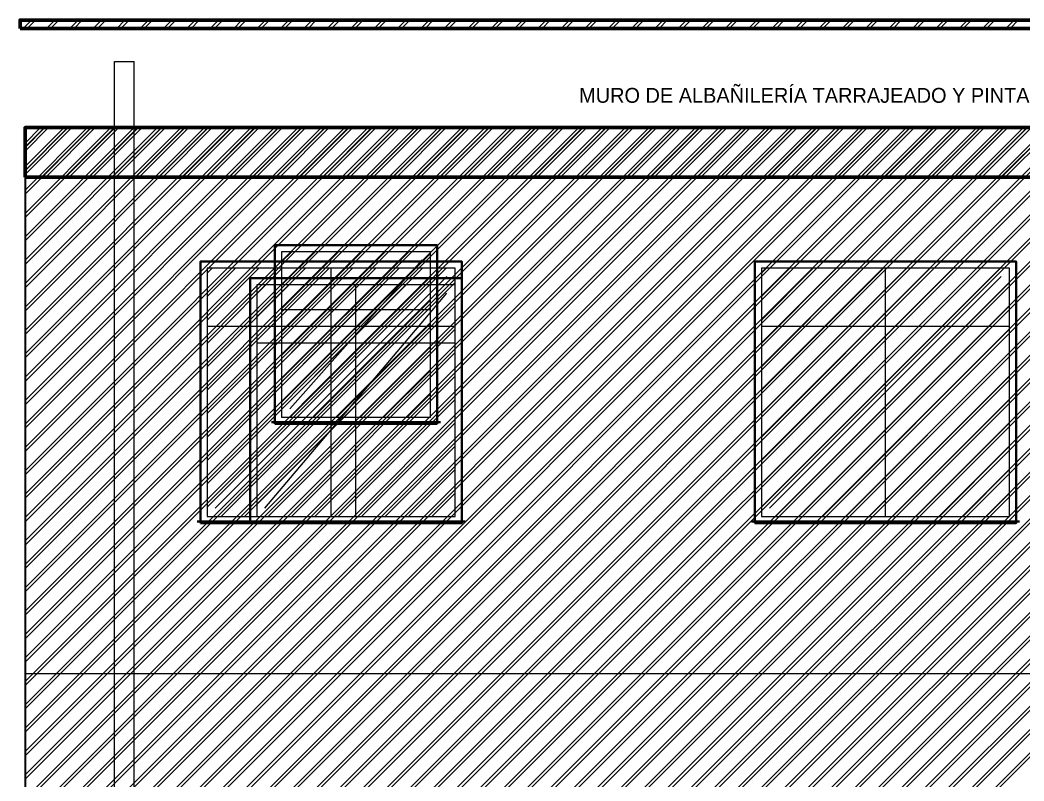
# Model space of a CAD drawing. Header units: metres. Extents: x -1.4 to 41.5, y -29.1 to 7.2.
# Drawn here: x -0.03 to 6.04, y 2.55 to 7.15 of the extents above; entities that cross this region are included whole.
import ezdxf
from ezdxf.enums import TextEntityAlignment as Align

# ---------------------------------------------------------------- set-up
doc = ezdxf.new("R2010")
doc.units = ezdxf.units.M
for name, color, linetype, lineweight in [('carpinteria', 7, 'CONTINUOUS', 25), ('fondo', 7, 'CONTINUOUS', 5), ('hatch', 7, 'CONTINUOUS', 9), ('hormigon', 7, 'CONTINUOUS', 30), ('marco-fino', 7, 'CONTINUOUS', 25), ('marco-medio', 7, 'CONTINUOUS', 40), ('muro-corte', 7, 'CONTINUOUS', 60), ('muro-visto', 7, 'CONTINUOUS', 35), ('sombra', 7, 'CONTINUOUS', 5), ('texto-suave', 7, 'CONTINUOUS', 5), ('vidrio', 7, 'CONTINUOUS', 18)]:
    doc.layers.add(name, color=color, linetype=linetype, lineweight=lineweight)

msp = doc.modelspace()

# ---------------------------------------------------------------- linework, layer by layer
at = {"layer": 'carpinteria'}
for p, q in [((0.54, -0.45), (0.54, 6.9)), ((0.54, 6.9), (0.66, 6.9)), ((0.54, -0.45), (0.54, 6.9)), ((0.54, 6.9), (0.66, 6.9)), ((0.54, -0.45), (0.54, 6.9)), ((0.54, 6.9), (0.66, 6.9)), ((0.54, -0.45), (0.54, 6.9)), ((0.54, 6.9), (0.66, 6.9)), ((0.66, -0.45), (0.66, 6.9)), ((0.66, -0.45), (0.66, 6.9)), ((0.66, -0.45), (0.66, 6.9)), ((0.66, -0.45), (0.66, 6.9)), ((1.85, 4.15), (1.85, 5.65)), ((1.85, 4.15), (1.85, 5.65)), ((5.2, 4.15), (5.2, 5.65)), ((5.2, 4.15), (5.2, 5.65)), ((2, 4.15), (2, 5.55)), ((1.55, 5.4), (2.45, 5.4)), ((1.1, 5.3), (2.6, 5.3)), ((1.1, 5.3), (2.6, 5.3)), ((4.45, 5.3), (5.95, 5.3)), ((4.45, 5.3), (5.95, 5.3)), ((1.4, 5.2), (2.6, 5.2))]:
    msp.add_line(p, q, dxfattribs=at)
for points in [[(1.55, 4.75), (2.45, 4.75), (2.45, 5.75), (1.55, 5.75)], [(1.1, 4.15), (2.6, 4.15), (2.6, 5.65), (1.1, 5.65)], [(1.1, 4.15), (2.6, 4.15), (2.6, 5.65), (1.1, 5.65)], [(4.45, 4.15), (5.95, 4.15), (5.95, 5.65), (4.45, 5.65)], [(4.45, 4.15), (5.95, 4.15), (5.95, 5.65), (4.45, 5.65)], [(1.4, 4.15), (2.6, 4.15), (2.6, 5.55), (1.4, 5.55)]]:
    msp.add_lwpolyline(points, close=True, dxfattribs=at)
at = {"layer": 'fondo'}
for points in [[(1.55, 4.75), (2.45, 4.75), (2.45, 5.75), (1.55, 5.75)], [(1.1, 4.15), (2.6, 4.15), (2.6, 5.65), (1.1, 5.65)], [(1.1, 4.15), (2.6, 4.15), (2.6, 5.65), (1.1, 5.65)], [(4.45, 4.15), (5.95, 4.15), (5.95, 5.65), (4.45, 5.65)], [(4.45, 4.15), (5.95, 4.15), (5.95, 5.65), (4.45, 5.65)], [(1.4, 4.15), (2.6, 4.15), (2.6, 5.55), (1.4, 5.55)]]:
    msp.add_lwpolyline(points, close=True, dxfattribs=at)
at = {"layer": 'hatch'}
for p, q in [((-0.0116, 7.1), (0.0384, 7.15)), ((-0.0116, 7.1), (0.0384, 7.15)), ((0.0133, 7.1), (0.0633, 7.15)), ((0.0133, 7.1), (0.0633, 7.15)), ((0.1298, 7.1), (0.1798, 7.15)), ((0.1298, 7.1), (0.1798, 7.15)), ((0.1548, 7.1), (0.2048, 7.15)), ((0.1548, 7.1), (0.2048, 7.15)), ((0.2712, 7.1), (0.3212, 7.15)), ((0.2712, 7.1), (0.3212, 7.15)), ((0.2962, 7.1), (0.3462, 7.15)), ((0.2962, 7.1), (0.3462, 7.15)), ((0.4126, 7.1), (0.4626, 7.15)), ((0.4126, 7.1), (0.4626, 7.15)), ((0.4376, 7.1), (0.4876, 7.15)), ((0.4376, 7.1), (0.4876, 7.15)), ((0.5541, 7.1), (0.6041, 7.15)), ((0.5541, 7.1), (0.6041, 7.15)), ((0.579, 7.1), (0.629, 7.15)), ((0.579, 7.1), (0.629, 7.15)), ((0.6955, 7.1), (0.7455, 7.15)), ((0.6955, 7.1), (0.7455, 7.15)), ((0.7205, 7.1), (0.7705, 7.15)), ((0.7205, 7.1), (0.7705, 7.15)), ((0.8369, 7.1), (0.8869, 7.15)), ((0.8369, 7.1), (0.8869, 7.15)), ((0.8619, 7.1), (0.9119, 7.15)), ((0.8619, 7.1), (0.9119, 7.15)), ((0.9783, 7.1), (1.0283, 7.15)), ((0.9783, 7.1), (1.0283, 7.15)), ((1.0033, 7.1), (1.0533, 7.15)), ((1.0033, 7.1), (1.0533, 7.15)), ((1.1197, 7.1), (1.1697, 7.15)), ((1.1197, 7.1), (1.1697, 7.15)), ((1.1447, 7.1), (1.1947, 7.15)), ((1.1447, 7.1), (1.1947, 7.15)), ((1.2612, 7.1), (1.3112, 7.15)), ((1.2612, 7.1), (1.3112, 7.15)), ((1.2861, 7.1), (1.3361, 7.15)), ((1.2861, 7.1), (1.3361, 7.15)), ((1.4026, 7.1), (1.4526, 7.15)), ((1.4026, 7.1), (1.4526, 7.15)), ((1.4276, 7.1), (1.4776, 7.15)), ((1.4276, 7.1), (1.4776, 7.15)), ((1.544, 7.1), (1.594, 7.15)), ((1.544, 7.1), (1.594, 7.15)), ((1.569, 7.1), (1.619, 7.15)), ((1.569, 7.1), (1.619, 7.15)), ((1.6854, 7.1), (1.7354, 7.15)), ((1.6854, 7.1), (1.7354, 7.15)), ((1.7104, 7.1), (1.7604, 7.15)), ((1.7104, 7.1), (1.7604, 7.15)), ((1.8268, 7.1), (1.8768, 7.15)), ((1.8268, 7.1), (1.8768, 7.15)), ((1.8518, 7.1), (1.9018, 7.15)), ((1.8518, 7.1), (1.9018, 7.15)), ((1.9683, 7.1), (2.0183, 7.15)), ((1.9683, 7.1), (2.0183, 7.15)), ((1.9932, 7.1), (2.0432, 7.15)), ((1.9932, 7.1), (2.0432, 7.15)), ((2.1097, 7.1), (2.1597, 7.15)), ((2.1097, 7.1), (2.1597, 7.15)), ((2.1347, 7.1), (2.1847, 7.15)), ((2.1347, 7.1), (2.1847, 7.15)), ((2.2511, 7.1), (2.3011, 7.15)), ((2.2511, 7.1), (2.3011, 7.15)), ((2.2761, 7.1), (2.3261, 7.15)), ((2.2761, 7.1), (2.3261, 7.15)), ((2.3925, 7.1), (2.4425, 7.15)), ((2.3925, 7.1), (2.4425, 7.15)), ((2.4175, 7.1), (2.4675, 7.15)), ((2.4175, 7.1), (2.4675, 7.15)), ((2.534, 7.1), (2.584, 7.15)), ((2.534, 7.1), (2.584, 7.15)), ((2.5589, 7.1), (2.6089, 7.15)), ((2.5589, 7.1), (2.6089, 7.15)), ((2.6754, 7.1), (2.7254, 7.15)), ((2.6754, 7.1), (2.7254, 7.15)), ((2.7004, 7.1), (2.7504, 7.15)), ((2.7004, 7.1), (2.7504, 7.15)), ((2.8168, 7.1), (2.8668, 7.15)), ((2.8168, 7.1), (2.8668, 7.15)), ((2.8418, 7.1), (2.8918, 7.15)), ((2.8418, 7.1), (2.8918, 7.15)), ((2.9582, 7.1), (3.0082, 7.15)), ((2.9582, 7.1), (3.0082, 7.15)), ((2.9832, 7.1), (3.0332, 7.15)), ((2.9832, 7.1), (3.0332, 7.15)), ((3.0996, 7.1), (3.1496, 7.15)), ((3.0996, 7.1), (3.1496, 7.15)), ((3.1246, 7.1), (3.1746, 7.15)), ((3.1246, 7.1), (3.1746, 7.15)), ((3.2411, 7.1), (3.2911, 7.15)), ((3.2411, 7.1), (3.2911, 7.15)), ((3.266, 7.1), (3.316, 7.15)), ((3.266, 7.1), (3.316, 7.15)), ((3.3825, 7.1), (3.4325, 7.15)), ((3.3825, 7.1), (3.4325, 7.15)), ((3.4075, 7.1), (3.4575, 7.15)), ((3.4075, 7.1), (3.4575, 7.15)), ((3.5239, 7.1), (3.5739, 7.15)), ((3.5239, 7.1), (3.5739, 7.15)), ((3.5489, 7.1), (3.5989, 7.15)), ((3.5489, 7.1), (3.5989, 7.15)), ((3.6653, 7.1), (3.7153, 7.15)), ((3.6653, 7.1), (3.7153, 7.15)), ((3.6903, 7.1), (3.7403, 7.15)), ((3.6903, 7.1), (3.7403, 7.15)), ((3.8067, 7.1), (3.8567, 7.15)), ((3.8067, 7.1), (3.8567, 7.15)), ((3.8317, 7.1), (3.8817, 7.15)), ((3.8317, 7.1), (3.8817, 7.15)), ((3.9482, 7.1), (3.9982, 7.15)), ((3.9482, 7.1), (3.9982, 7.15)), ((3.9731, 7.1), (4.0231, 7.15)), ((3.9731, 7.1), (4.0231, 7.15)), ((4.0896, 7.1), (4.1396, 7.15)), ((4.0896, 7.1), (4.1396, 7.15)), ((4.1146, 7.1), (4.1646, 7.15)), ((4.1146, 7.1), (4.1646, 7.15)), ((4.231, 7.1), (4.281, 7.15)), ((4.231, 7.1), (4.281, 7.15)), ((4.256, 7.1), (4.306, 7.15)), ((4.256, 7.1), (4.306, 7.15)), ((4.3724, 7.1), (4.4224, 7.15)), ((4.3724, 7.1), (4.4224, 7.15)), ((4.3974, 7.1), (4.4474, 7.15)), ((4.3974, 7.1), (4.4474, 7.15)), ((4.5139, 7.1), (4.5639, 7.15)), ((4.5139, 7.1), (4.5639, 7.15)), ((4.5388, 7.1), (4.5888, 7.15)), ((4.5388, 7.1), (4.5888, 7.15)), ((4.6553, 7.1), (4.7053, 7.15)), ((4.6553, 7.1), (4.7053, 7.15)), ((4.6803, 7.1), (4.7303, 7.15)), ((4.6803, 7.1), (4.7303, 7.15)), ((4.7967, 7.1), (4.8467, 7.15)), ((4.7967, 7.1), (4.8467, 7.15)), ((4.8217, 7.1), (4.8717, 7.15)), ((4.8217, 7.1), (4.8717, 7.15)), ((4.9381, 7.1), (4.9881, 7.15)), ((4.9381, 7.1), (4.9881, 7.15)), ((4.9631, 7.1), (5.0131, 7.15)), ((4.9631, 7.1), (5.0131, 7.15)), ((5.0795, 7.1), (5.1295, 7.15)), ((5.0795, 7.1), (5.1295, 7.15)), ((5.1045, 7.1), (5.1545, 7.15)), ((5.1045, 7.1), (5.1545, 7.15)), ((5.221, 7.1), (5.271, 7.15)), ((5.221, 7.1), (5.271, 7.15)), ((5.2459, 7.1), (5.2959, 7.15)), ((5.2459, 7.1), (5.2959, 7.15)), ((5.3624, 7.1), (5.4124, 7.15)), ((5.3624, 7.1), (5.4124, 7.15)), ((5.3874, 7.1), (5.4374, 7.15)), ((5.3874, 7.1), (5.4374, 7.15)), ((5.5038, 7.1), (5.5538, 7.15)), ((5.5038, 7.1), (5.5538, 7.15)), ((5.5288, 7.1), (5.5788, 7.15)), ((5.5288, 7.1), (5.5788, 7.15)), ((5.6452, 7.1), (5.6952, 7.15)), ((5.6452, 7.1), (5.6952, 7.15)), ((5.6702, 7.1), (5.7202, 7.15)), ((5.6702, 7.1), (5.7202, 7.15)), ((5.7866, 7.1), (5.8366, 7.15)), ((5.7866, 7.1), (5.8366, 7.15)), ((5.8116, 7.1), (5.8616, 7.15)), ((5.8116, 7.1), (5.8616, 7.15)), ((5.9281, 7.1), (5.9781, 7.15)), ((5.9281, 7.1), (5.9781, 7.15)), ((5.953, 7.1), (6.003, 7.15)), ((5.953, 7.1), (6.003, 7.15)), ((0, 0.0416), (6.4584, 6.5)), ((0, 0.1831), (6.3169, 6.5)), ((0, 0.3245), (6.1755, 6.5)), ((0, 0.4659), (6.0341, 6.5)), ((0, 0.6073), (5.8927, 6.5)), ((0, 0.7487), (5.7513, 6.5)), ((0, 0.8902), (5.6098, 6.5)), ((0, 1.0316), (5.4684, 6.5)), ((0, 1.173), (5.327, 6.5)), ((0, 1.3144), (5.1856, 6.5)), ((0, 1.4558), (5.0442, 6.5)), ((0, 1.5973), (4.9027, 6.5)), ((0, 1.7387), (4.7613, 6.5)), ((0, 1.8801), (4.6199, 6.5)), ((0, 2.0215), (4.4785, 6.5)), ((0, 2.163), (4.337, 6.5)), ((0, 2.3044), (4.1956, 6.5)), ((0, 2.4458), (4.0542, 6.5)), ((0, 2.5872), (3.9128, 6.5)), ((0, 2.7286), (3.7714, 6.5)), ((0, 2.8701), (3.6299, 6.5)), ((0, 3.0115), (3.4885, 6.5)), ((0, 3.1529), (3.3471, 6.5)), ((0, 3.2943), (3.2057, 6.5)), ((0, 3.4357), (3.0643, 6.5)), ((0, 3.5772), (2.9228, 6.5)), ((0, 3.7186), (2.7814, 6.5)), ((0, 3.86), (2.64, 6.5)), ((0, 4.0014), (2.4986, 6.5)), ((0, 4.1428), (2.3572, 6.5)), ((0, 4.2843), (2.2157, 6.5)), ((0, 4.4257), (2.0743, 6.5)), ((0, 4.5671), (1.9329, 6.5)), ((0, 4.7085), (1.7915, 6.5)), ((0, 4.85), (1.65, 6.5)), ((0, 4.9914), (1.5086, 6.5)), ((0, 5.1328), (1.3672, 6.5)), ((0, 5.2742), (1.2258, 6.5)), ((0, 5.4156), (1.0844, 6.5)), ((0, 5.5571), (0.9429, 6.5)), ((0, 5.6985), (0.8015, 6.5)), ((0, 5.8399), (0.6601, 6.5)), ((0, 5.9813), (0.5187, 6.5)), ((0, 6.1227), (0.3773, 6.5)), ((0, 6.2642), (0.2358, 6.5)), ((0, 6.4056), (0.0944, 6.5)), ((0, 6.2416), (0.2584, 6.5)), ((0, 6.3831), (0.1169, 6.5)), ((0, 0.0416), (6.4584, 6.5)), ((0, 0.1831), (6.3169, 6.5)), ((0, 0.3245), (6.1755, 6.5)), ((0, 0.4659), (6.0341, 6.5)), ((0, 0.6073), (5.8927, 6.5)), ((0, 0.7487), (5.7513, 6.5)), ((0, 0.8902), (5.6098, 6.5)), ((0, 1.0316), (5.4684, 6.5)), ((0, 1.173), (5.327, 6.5)), ((0, 1.3144), (5.1856, 6.5)), ((0, 1.4558), (5.0442, 6.5)), ((0, 1.5973), (4.9027, 6.5)), ((0, 1.7387), (4.7613, 6.5)), ((0, 1.8801), (4.6199, 6.5)), ((0, 2.0215), (4.4785, 6.5)), ((0, 2.163), (4.337, 6.5)), ((0, 2.3044), (4.1956, 6.5)), ((0, 2.4458), (4.0542, 6.5)), ((0, 2.5872), (3.9128, 6.5)), ((0, 2.7286), (3.7714, 6.5)), ((0, 2.8701), (3.6299, 6.5)), ((0, 3.0115), (3.4885, 6.5)), ((0, 3.1529), (3.3471, 6.5)), ((0, 3.2943), (3.2057, 6.5)), ((0, 3.4357), (3.0643, 6.5)), ((0, 3.5772), (2.9228, 6.5)), ((0, 3.7186), (2.7814, 6.5)), ((0, 3.86), (2.64, 6.5)), ((0, 4.0014), (2.4986, 6.5)), ((0, 4.1428), (2.3572, 6.5)), ((0, 4.2843), (2.2157, 6.5)), ((0, 4.4257), (2.0743, 6.5)), ((0, 4.5671), (1.9329, 6.5)), ((0, 4.7085), (1.7915, 6.5)), ((0, 4.85), (1.65, 6.5)), ((0, 4.9914), (1.5086, 6.5)), ((0, 5.1328), (1.3672, 6.5)), ((0, 5.2742), (1.2258, 6.5)), ((0, 5.4156), (1.0844, 6.5)), ((0, 5.5571), (0.9429, 6.5)), ((0, 5.6985), (0.8015, 6.5)), ((0, 5.8399), (0.6601, 6.5)), ((0, 5.9813), (0.5187, 6.5)), ((0, 6.1227), (0.3773, 6.5)), ((0, 6.2642), (0.2358, 6.5)), ((0, 6.4056), (0.0944, 6.5)), ((0, 6.2416), (0.2584, 6.5)), ((0, 6.3831), (0.1169, 6.5)), ((0, 0.0167), (6.4833, 6.5)), ((0, 0.1581), (6.3419, 6.5)), ((0, 0.2995), (6.2005, 6.5)), ((0, 0.4409), (6.0591, 6.5)), ((0, 0.5823), (5.9177, 6.5)), ((0, 0.7238), (5.7762, 6.5)), ((0, 0.8652), (5.6348, 6.5)), ((0, 1.0066), (5.4934, 6.5)), ((0, 1.148), (5.352, 6.5)), ((0, 1.2894), (5.2106, 6.5)), ((0, 1.4309), (5.0691, 6.5)), ((0, 1.5723), (4.9277, 6.5)), ((0, 1.7137), (4.7863, 6.5)), ((0, 1.8551), (4.6449, 6.5)), ((0, 1.9966), (4.5034, 6.5)), ((0, 2.138), (4.362, 6.5)), ((0, 2.2794), (4.2206, 6.5)), ((0, 2.4208), (4.0792, 6.5)), ((0, 2.5622), (3.9378, 6.5)), ((0, 2.7037), (3.7963, 6.5)), ((0, 2.8451), (3.6549, 6.5)), ((0, 2.9865), (3.5135, 6.5)), ((0, 3.1279), (3.3721, 6.5)), ((0, 3.2693), (3.2307, 6.5)), ((0, 3.4108), (3.0892, 6.5)), ((0, 3.5522), (2.9478, 6.5)), ((0, 3.6936), (2.8064, 6.5)), ((0, 3.835), (2.665, 6.5)), ((0, 3.9765), (2.5235, 6.5)), ((0, 4.1179), (2.3821, 6.5)), ((0, 4.2593), (2.2407, 6.5)), ((0, 4.4007), (2.0993, 6.5)), ((0, 4.5421), (1.9579, 6.5)), ((0, 4.6836), (1.8164, 6.5)), ((0, 4.825), (1.675, 6.5)), ((0, 4.9664), (1.5336, 6.5)), ((0, 5.1078), (1.3922, 6.5)), ((0, 5.2492), (1.2508, 6.5)), ((0, 5.3907), (1.1093, 6.5)), ((0, 5.5321), (0.9679, 6.5)), ((0, 5.6735), (0.8265, 6.5)), ((0, 5.8149), (0.6851, 6.5)), ((0, 5.9563), (0.5437, 6.5)), ((0, 6.0978), (0.4022, 6.5)), ((0, 6.2392), (0.2608, 6.5)), ((0, 6.3806), (0.1194, 6.5)), ((0, 6.2167), (0.2833, 6.5)), ((0, 6.3581), (0.1419, 6.5)), ((0, 6.4995), (0.0005, 6.5)), ((0, 0.0167), (6.4833, 6.5)), ((0, 0.1581), (6.3419, 6.5)), ((0, 0.2995), (6.2005, 6.5)), ((0, 0.4409), (6.0591, 6.5)), ((0, 0.5823), (5.9177, 6.5)), ((0, 0.7238), (5.7762, 6.5)), ((0, 0.8652), (5.6348, 6.5)), ((0, 1.0066), (5.4934, 6.5)), ((0, 1.148), (5.352, 6.5)), ((0, 1.2894), (5.2106, 6.5)), ((0, 1.4309), (5.0691, 6.5)), ((0, 1.5723), (4.9277, 6.5)), ((0, 1.7137), (4.7863, 6.5)), ((0, 1.8551), (4.6449, 6.5)), ((0, 1.9966), (4.5034, 6.5)), ((0, 2.138), (4.362, 6.5)), ((0, 2.2794), (4.2206, 6.5)), ((0, 2.4208), (4.0792, 6.5)), ((0, 2.5622), (3.9378, 6.5)), ((0, 2.7037), (3.7963, 6.5)), ((0, 2.8451), (3.6549, 6.5)), ((0, 2.9865), (3.5135, 6.5)), ((0, 3.1279), (3.3721, 6.5)), ((0, 3.2693), (3.2307, 6.5)), ((0, 3.4108), (3.0892, 6.5)), ((0, 3.5522), (2.9478, 6.5)), ((0, 3.6936), (2.8064, 6.5)), ((0, 3.835), (2.665, 6.5)), ((0, 3.9765), (2.5235, 6.5)), ((0, 4.1179), (2.3821, 6.5)), ((0, 4.2593), (2.2407, 6.5)), ((0, 4.4007), (2.0993, 6.5)), ((0, 4.5421), (1.9579, 6.5)), ((0, 4.6836), (1.8164, 6.5)), ((0, 4.825), (1.675, 6.5)), ((0, 4.9664), (1.5336, 6.5)), ((0, 5.1078), (1.3922, 6.5)), ((0, 5.2492), (1.2508, 6.5)), ((0, 5.3907), (1.1093, 6.5)), ((0, 5.5321), (0.9679, 6.5)), ((0, 5.6735), (0.8265, 6.5)), ((0, 5.8149), (0.6851, 6.5)), ((0, 5.9563), (0.5437, 6.5)), ((0, 6.0978), (0.4022, 6.5)), ((0, 6.2392), (0.2608, 6.5)), ((0, 6.3806), (0.1194, 6.5)), ((0, 6.2167), (0.2833, 6.5)), ((0, 6.3581), (0.1419, 6.5)), ((0, 6.4995), (0.0005, 6.5)), ((0.0998, 0), (6.5998, 6.5)), ((0.0998, 6.2), (0.3998, 6.5)), ((0.0998, 0), (6.5998, 6.5)), ((0.0998, 6.2), (0.3998, 6.5)), ((0.1248, 0), (6.6248, 6.5)), ((0.1248, 6.2), (0.4248, 6.5)), ((0.1248, 0), (6.6248, 6.5)), ((0.1248, 6.2), (0.4248, 6.5)), ((0.2412, 0), (6.7412, 6.5)), ((0.2412, 6.2), (0.5412, 6.5)), ((0.2412, 0), (6.7412, 6.5)), ((0.2412, 6.2), (0.5412, 6.5)), ((0.2662, 0), (6.7662, 6.5)), ((0.2662, 6.2), (0.5662, 6.5)), ((0.2662, 0), (6.7662, 6.5)), ((0.2662, 6.2), (0.5662, 6.5)), ((0.3826, 0), (6.8826, 6.5)), ((0.3826, 6.2), (0.6826, 6.5)), ((0.3826, 0), (6.8826, 6.5)), ((0.3826, 6.2), (0.6826, 6.5)), ((0.4076, 0), (6.9076, 6.5)), ((0.4076, 6.2), (0.7076, 6.5)), ((0.4076, 0), (6.9076, 6.5)), ((0.4076, 6.2), (0.7076, 6.5)), ((0.5241, 0), (7.0241, 6.5)), ((0.5241, 6.2), (0.8241, 6.5)), ((0.5241, 0), (7.0241, 6.5)), ((0.5241, 6.2), (0.8241, 6.5)), ((0.549, 0), (7.049, 6.5)), ((0.549, 6.2), (0.849, 6.5)), ((0.549, 0), (7.049, 6.5)), ((0.549, 6.2), (0.849, 6.5)), ((0.6655, 0), (7.1655, 6.5)), ((0.6655, 6.2), (0.9655, 6.5)), ((0.6655, 0), (7.1655, 6.5)), ((0.6655, 6.2), (0.9655, 6.5)), ((0.6905, 0), (7.1905, 6.5)), ((0.6905, 6.2), (0.9905, 6.5)), ((0.6905, 0), (7.1905, 6.5)), ((0.6905, 6.2), (0.9905, 6.5)), ((0.8069, 0), (7.3069, 6.5)), ((0.8069, 6.2), (1.1069, 6.5)), ((0.8069, 0), (7.3069, 6.5)), ((0.8069, 6.2), (1.1069, 6.5)), ((0.8319, 0), (7.3319, 6.5)), ((0.8319, 6.2), (1.1319, 6.5)), ((0.8319, 0), (7.3319, 6.5)), ((0.8319, 6.2), (1.1319, 6.5)), ((0.9483, 0), (7.4483, 6.5)), ((0.9483, 6.2), (1.2483, 6.5)), ((0.9483, 0), (7.4483, 6.5)), ((0.9483, 6.2), (1.2483, 6.5)), ((0.9733, 0), (7.4733, 6.5)), ((0.9733, 6.2), (1.2733, 6.5)), ((0.9733, 0), (7.4733, 6.5)), ((0.9733, 6.2), (1.2733, 6.5)), ((1.0897, 0), (7.5897, 6.5)), ((1.0897, 6.2), (1.3897, 6.5)), ((1.0897, 0), (7.5897, 6.5)), ((1.0897, 6.2), (1.3897, 6.5)), ((1.1147, 0), (7.6147, 6.5)), ((1.1147, 6.2), (1.4147, 6.5)), ((1.1147, 0), (7.6147, 6.5)), ((1.1147, 6.2), (1.4147, 6.5)), ((1.2312, 0), (7.7312, 6.5)), ((1.2312, 6.2), (1.5312, 6.5)), ((1.2312, 0), (7.7312, 6.5)), ((1.2312, 6.2), (1.5312, 6.5)), ((1.2561, 0), (7.7561, 6.5)), ((1.2561, 6.2), (1.5561, 6.5)), ((1.2561, 0), (7.7561, 6.5)), ((1.2561, 6.2), (1.5561, 6.5)), ((1.3726, 0), (7.8726, 6.5)), ((1.3726, 6.2), (1.6726, 6.5)), ((1.3726, 0), (7.8726, 6.5)), ((1.3726, 6.2), (1.6726, 6.5)), ((1.3976, 0), (7.8976, 6.5)), ((1.3976, 6.2), (1.6976, 6.5)), ((1.3976, 0), (7.8976, 6.5)), ((1.3976, 6.2), (1.6976, 6.5)), ((1.514, 0), (8.014, 6.5)), ((1.514, 6.2), (1.814, 6.5)), ((1.514, 0), (8.014, 6.5)), ((1.514, 6.2), (1.814, 6.5)), ((1.539, 0), (8.039, 6.5)), ((1.539, 6.2), (1.839, 6.5)), ((1.539, 0), (8.039, 6.5)), ((1.539, 6.2), (1.839, 6.5)), ((1.6554, 0), (8.1554, 6.5)), ((1.6554, 6.2), (1.9554, 6.5)), ((1.6554, 0), (8.1554, 6.5)), ((1.6554, 6.2), (1.9554, 6.5)), ((1.6804, 0), (8.1804, 6.5)), ((1.6804, 6.2), (1.9804, 6.5)), ((1.6804, 0), (8.1804, 6.5)), ((1.6804, 6.2), (1.9804, 6.5)), ((1.7968, 0), (8.2968, 6.5)), ((1.7968, 6.2), (2.0968, 6.5)), ((1.7968, 0), (8.2968, 6.5)), ((1.7968, 6.2), (2.0968, 6.5)), ((1.8218, 0), (8.3218, 6.5)), ((1.8218, 6.2), (2.1218, 6.5)), ((1.8218, 0), (8.3218, 6.5)), ((1.8218, 6.2), (2.1218, 6.5)), ((1.9383, 0), (8.4383, 6.5)), ((1.9383, 6.2), (2.2383, 6.5)), ((1.9383, 0), (8.4383, 6.5)), ((1.9383, 6.2), (2.2383, 6.5)), ((1.9632, 0), (8.4632, 6.5)), ((1.9632, 6.2), (2.2632, 6.5)), ((1.9632, 0), (8.4632, 6.5)), ((1.9632, 6.2), (2.2632, 6.5)), ((2.0797, 0), (8.5797, 6.5)), ((2.0797, 6.2), (2.3797, 6.5)), ((2.0797, 0), (8.5797, 6.5)), ((2.0797, 6.2), (2.3797, 6.5)), ((2.1047, 0), (8.6047, 6.5)), ((2.1047, 6.2), (2.4047, 6.5)), ((2.1047, 0), (8.6047, 6.5)), ((2.1047, 6.2), (2.4047, 6.5)), ((2.2211, 0), (8.7211, 6.5)), ((2.2211, 6.2), (2.5211, 6.5)), ((2.2211, 0), (8.7211, 6.5)), ((2.2211, 6.2), (2.5211, 6.5)), ((2.2461, 0), (8.7461, 6.5)), ((2.2461, 6.2), (2.5461, 6.5)), ((2.2461, 0), (8.7461, 6.5)), ((2.2461, 6.2), (2.5461, 6.5)), ((2.3625, 0), (8.8625, 6.5)), ((2.3625, 6.2), (2.6625, 6.5)), ((2.3625, 0), (8.8625, 6.5)), ((2.3625, 6.2), (2.6625, 6.5)), ((2.3875, 0), (8.8875, 6.5)), ((2.3875, 6.2), (2.6875, 6.5)), ((2.3875, 0), (8.8875, 6.5)), ((2.3875, 6.2), (2.6875, 6.5)), ((2.504, 0), (9.004, 6.5)), ((2.504, 6.2), (2.804, 6.5)), ((2.504, 0), (9.004, 6.5)), ((2.504, 6.2), (2.804, 6.5)), ((2.5289, 0), (9.0289, 6.5)), ((2.5289, 6.2), (2.8289, 6.5)), ((2.5289, 0), (9.0289, 6.5)), ((2.5289, 6.2), (2.8289, 6.5)), ((2.6454, 0), (9.1454, 6.5)), ((2.6454, 6.2), (2.9454, 6.5)), ((2.6454, 0), (9.1454, 6.5)), ((2.6454, 6.2), (2.9454, 6.5)), ((2.6704, 0), (9.1704, 6.5)), ((2.6704, 6.2), (2.9704, 6.5)), ((2.6704, 0), (9.1704, 6.5)), ((2.6704, 6.2), (2.9704, 6.5)), ((2.7868, 0), (9.2868, 6.5)), ((2.7868, 6.2), (3.0868, 6.5)), ((2.7868, 0), (9.2868, 6.5)), ((2.7868, 6.2), (3.0868, 6.5)), ((2.8118, 0), (9.3118, 6.5)), ((2.8118, 6.2), (3.1118, 6.5)), ((2.8118, 0), (9.3118, 6.5)), ((2.8118, 6.2), (3.1118, 6.5)), ((2.9282, 0), (9.4282, 6.5)), ((2.9282, 6.2), (3.2282, 6.5)), ((2.9282, 0), (9.4282, 6.5)), ((2.9282, 6.2), (3.2282, 6.5)), ((2.9532, 0), (9.4532, 6.5)), ((2.9532, 6.2), (3.2532, 6.5)), ((2.9532, 0), (9.4532, 6.5)), ((2.9532, 6.2), (3.2532, 6.5)), ((3.0696, 0), (9.5696, 6.5)), ((3.0696, 6.2), (3.3696, 6.5)), ((3.0696, 0), (9.5696, 6.5)), ((3.0696, 6.2), (3.3696, 6.5)), ((3.0946, 0), (9.5946, 6.5)), ((3.0946, 6.2), (3.3946, 6.5)), ((3.0946, 0), (9.5946, 6.5)), ((3.0946, 6.2), (3.3946, 6.5)), ((3.2111, 0), (9.7111, 6.5)), ((3.2111, 6.2), (3.5111, 6.5)), ((3.2111, 0), (9.7111, 6.5)), ((3.2111, 6.2), (3.5111, 6.5)), ((3.236, 6.2), (3.536, 6.5)), ((3.236, 6.2), (3.536, 6.5)), ((3.3525, 0), (9.8525, 6.5)), ((3.3525, 6.2), (3.6525, 6.5)), ((3.3525, 0), (9.8525, 6.5)), ((3.3525, 6.2), (3.6525, 6.5)), ((3.3775, 6.2), (3.6775, 6.5)), ((3.3775, 6.2), (3.6775, 6.5)), ((3.4939, 6.2), (3.7939, 6.5)), ((3.4939, 6.2), (3.7939, 6.5)), ((3.5189, 6.2), (3.8189, 6.5)), ((3.5189, 6.2), (3.8189, 6.5)), ((3.6353, 6.2), (3.9353, 6.5)), ((3.6353, 6.2), (3.9353, 6.5)), ((3.6603, 6.2), (3.9603, 6.5)), ((3.6603, 6.2), (3.9603, 6.5)), ((3.7767, 6.2), (4.0767, 6.5)), ((3.7767, 6.2), (4.0767, 6.5)), ((3.8017, 6.2), (4.1017, 6.5)), ((3.8017, 6.2), (4.1017, 6.5)), ((3.9182, 6.2), (4.2182, 6.5)), ((3.9182, 6.2), (4.2182, 6.5)), ((3.9431, 6.2), (4.2431, 6.5)), ((3.9431, 6.2), (4.2431, 6.5)), ((4.0596, 6.2), (4.3596, 6.5)), ((4.0596, 6.2), (4.3596, 6.5)), ((4.0846, 6.2), (4.3846, 6.5)), ((4.0846, 6.2), (4.3846, 6.5)), ((4.201, 6.2), (4.501, 6.5)), ((4.201, 6.2), (4.501, 6.5)), ((4.226, 6.2), (4.526, 6.5)), ((4.226, 6.2), (4.526, 6.5)), ((4.3424, 6.2), (4.6424, 6.5)), ((4.3424, 6.2), (4.6424, 6.5)), ((4.3674, 6.2), (4.6674, 6.5)), ((4.3674, 6.2), (4.6674, 6.5)), ((4.4839, 6.2), (4.7839, 6.5)), ((4.4839, 6.2), (4.7839, 6.5)), ((4.5088, 6.2), (4.8088, 6.5)), ((4.5088, 6.2), (4.8088, 6.5)), ((4.6253, 6.2), (4.9253, 6.5)), ((4.6253, 6.2), (4.9253, 6.5)), ((4.6503, 6.2), (4.9503, 6.5)), ((4.6503, 6.2), (4.9503, 6.5)), ((4.7667, 6.2), (5.0667, 6.5)), ((4.7667, 6.2), (5.0667, 6.5)), ((4.7917, 6.2), (5.0917, 6.5)), ((4.7917, 6.2), (5.0917, 6.5)), ((4.9081, 6.2), (5.2081, 6.5)), ((4.9081, 6.2), (5.2081, 6.5)), ((4.9331, 6.2), (5.2331, 6.5)), ((4.9331, 6.2), (5.2331, 6.5)), ((5.0495, 6.2), (5.3495, 6.5)), ((5.0495, 6.2), (5.3495, 6.5)), ((5.0745, 6.2), (5.3745, 6.5)), ((5.0745, 6.2), (5.3745, 6.5)), ((5.191, 6.2), (5.491, 6.5)), ((5.191, 6.2), (5.491, 6.5)), ((5.2159, 6.2), (5.5159, 6.5)), ((5.2159, 6.2), (5.5159, 6.5)), ((5.3324, 6.2), (5.6324, 6.5)), ((5.3324, 6.2), (5.6324, 6.5)), ((5.3574, 6.2), (5.6574, 6.5)), ((5.3574, 6.2), (5.6574, 6.5)), ((5.4738, 6.2), (5.7738, 6.5)), ((5.4738, 6.2), (5.7738, 6.5)), ((5.4988, 6.2), (5.7988, 6.5)), ((5.4988, 6.2), (5.7988, 6.5)), ((5.6152, 6.2), (5.9152, 6.5)), ((5.6152, 6.2), (5.9152, 6.5)), ((5.6402, 6.2), (5.9402, 6.5)), ((5.6402, 6.2), (5.9402, 6.5)), ((5.7566, 6.2), (6.0566, 6.5)), ((5.7566, 6.2), (6.0566, 6.5)), ((5.7816, 6.2), (6.0816, 6.5)), ((5.7816, 6.2), (6.0816, 6.5)), ((5.8981, 6.2), (6.1981, 6.5)), ((5.8981, 6.2), (6.1981, 6.5)), ((5.923, 6.2), (6.223, 6.5)), ((5.923, 6.2), (6.223, 6.5)), ((3.236, 0), (9.6, 6.364)), ((3.236, 0), (9.6, 6.364)), ((3.3775, 0), (9.6, 6.2225)), ((3.3775, 0), (9.6, 6.2225)), ((1.55, 4.9814), (2.3186, 5.75)), ((1.55, 5.1228), (2.1772, 5.75)), ((1.55, 5.2642), (2.0358, 5.75)), ((1.55, 5.4056), (1.8944, 5.75)), ((1.55, 5.5471), (1.7529, 5.75)), ((1.55, 5.6885), (1.6115, 5.75)), ((1.55, 4.8399), (2.45, 5.7399)), ((1.1, 4.2056), (2.5444, 5.65)), ((1.1, 4.3471), (2.4029, 5.65)), ((1.1, 4.4885), (2.2615, 5.65)), ((1.1, 4.6299), (2.1201, 5.65)), ((1.1, 4.7713), (1.9787, 5.65)), ((1.1, 4.9127), (1.8373, 5.65)), ((1.1, 5.0542), (1.6958, 5.65)), ((1.1, 5.1956), (1.5544, 5.65)), ((1.1, 5.337), (1.413, 5.65)), ((1.1, 5.4784), (1.2716, 5.65)), ((1.1, 5.6198), (1.1302, 5.65)), ((1.1, 4.2056), (2.5444, 5.65)), ((1.1, 4.3471), (2.4029, 5.65)), ((1.1, 4.4885), (2.2615, 5.65)), ((1.1, 4.6299), (2.1201, 5.65)), ((1.1, 4.7713), (1.9787, 5.65)), ((1.1, 4.9127), (1.8373, 5.65)), ((1.1, 5.0542), (1.6958, 5.65)), ((1.1, 5.1956), (1.5544, 5.65)), ((1.1, 5.337), (1.413, 5.65)), ((1.1, 5.4784), (1.2716, 5.65)), ((1.1, 5.6198), (1.1302, 5.65)), ((4.45, 4.2056), (5.8944, 5.65)), ((4.45, 4.3471), (5.7529, 5.65)), ((4.45, 4.4885), (5.6115, 5.65)), ((4.45, 4.6299), (5.4701, 5.65)), ((4.45, 4.7713), (5.3287, 5.65)), ((4.45, 4.9127), (5.1873, 5.65)), ((4.45, 5.0542), (5.0458, 5.65)), ((4.45, 5.1956), (4.9044, 5.65)), ((4.45, 5.337), (4.763, 5.65)), ((4.45, 5.4784), (4.6216, 5.65)), ((4.45, 5.6198), (4.4802, 5.65)), ((4.45, 4.2056), (5.8944, 5.65)), ((4.45, 4.3471), (5.7529, 5.65)), ((4.45, 4.4885), (5.6115, 5.65)), ((4.45, 4.6299), (5.4701, 5.65)), ((4.45, 4.7713), (5.3287, 5.65)), ((4.45, 4.9127), (5.1873, 5.65)), ((4.45, 5.0542), (5.0458, 5.65)), ((4.45, 5.1956), (4.9044, 5.65)), ((4.45, 5.337), (4.763, 5.65)), ((4.45, 5.4784), (4.6216, 5.65)), ((4.45, 5.6198), (4.4802, 5.65)), ((1.6015, 4.75), (2.45, 5.5985)), ((1.1858, 4.15), (2.6, 5.5642)), ((1.1858, 4.15), (2.6, 5.5642)), ((1.4, 4.3642), (2.5858, 5.55)), ((1.4, 4.5056), (2.4444, 5.55)), ((1.4, 4.6471), (2.3029, 5.55)), ((1.4, 4.7885), (2.1615, 5.55)), ((1.4, 4.9299), (2.0201, 5.55)), ((1.4, 5.0713), (1.8787, 5.55)), ((1.4, 5.2127), (1.7373, 5.55)), ((1.4, 5.3542), (1.5958, 5.55)), ((1.4, 5.4956), (1.4544, 5.55)), ((4.5358, 4.15), (5.95, 5.5642)), ((4.5358, 4.15), (5.95, 5.5642)), ((1.3272, 4.15), (2.6, 5.4228)), ((1.3272, 4.15), (2.6, 5.4228)), ((1.4, 4.2228), (2.6, 5.4228)), ((1.7429, 4.75), (2.45, 5.4571)), ((4.6772, 4.15), (5.95, 5.4228)), ((4.6772, 4.15), (5.95, 5.4228)), ((1.4686, 4.15), (2.6, 5.2814)), ((1.4686, 4.15), (2.6, 5.2814)), ((1.4686, 4.15), (2.6, 5.2814)), ((1.8843, 4.75), (2.45, 5.3157)), ((4.8186, 4.15), (5.95, 5.2814)), ((4.8186, 4.15), (5.95, 5.2814)), ((2.0257, 4.75), (2.45, 5.1743)), ((1.6101, 4.15), (2.6, 5.1399)), ((1.6101, 4.15), (2.6, 5.1399)), ((1.6101, 4.15), (2.6, 5.1399)), ((4.9601, 4.15), (5.95, 5.1399)), ((4.9601, 4.15), (5.95, 5.1399)), ((1.7515, 4.15), (2.6, 4.9985)), ((1.7515, 4.15), (2.6, 4.9985)), ((1.7515, 4.15), (2.6, 4.9985)), ((2.1672, 4.75), (2.45, 5.0328)), ((5.1015, 4.15), (5.95, 4.9985)), ((5.1015, 4.15), (5.95, 4.9985)), ((1.8929, 4.15), (2.6, 4.8571)), ((1.8929, 4.15), (2.6, 4.8571)), ((1.8929, 4.15), (2.6, 4.8571)), ((2.3086, 4.75), (2.45, 4.8914)), ((5.2429, 4.15), (5.95, 4.8571)), ((5.2429, 4.15), (5.95, 4.8571)), ((2.0343, 4.15), (2.6, 4.7157)), ((2.0343, 4.15), (2.6, 4.7157)), ((2.0343, 4.15), (2.6, 4.7157)), ((5.3843, 4.15), (5.95, 4.7157)), ((5.3843, 4.15), (5.95, 4.7157)), ((2.1757, 4.15), (2.6, 4.5743)), ((2.1757, 4.15), (2.6, 4.5743)), ((2.1757, 4.15), (2.6, 4.5743)), ((5.5257, 4.15), (5.95, 4.5743)), ((5.5257, 4.15), (5.95, 4.5743)), ((2.3172, 4.15), (2.6, 4.4328)), ((2.3172, 4.15), (2.6, 4.4328)), ((2.3172, 4.15), (2.6, 4.4328)), ((5.6672, 4.15), (5.95, 4.4328)), ((5.6672, 4.15), (5.95, 4.4328)), ((2.4586, 4.15), (2.6, 4.2914)), ((2.4586, 4.15), (2.6, 4.2914)), ((2.4586, 4.15), (2.6, 4.2914)), ((5.8086, 4.15), (5.95, 4.2914)), ((5.8086, 4.15), (5.95, 4.2914))]:
    msp.add_line(p, q, dxfattribs=at)
at = {"layer": 'hormigon'}
for points in [[(-0.03, 7.1), (24.03, 7.1), (24.03, 7.15), (-0.03, 7.15)], [(-0.03, 7.1), (24.03, 7.1), (24.03, 7.15), (-0.03, 7.15)], [(-0.03, 7.1), (9.63, 7.1), (9.63, 7.15), (-0.03, 7.15)], [(-0.03, 7.1), (9.63, 7.1), (9.63, 7.15), (-0.03, 7.15)], [(0, 6.2), (24, 6.2), (24, 6.5), (0, 6.5)], [(0, 6.2), (24, 6.2), (24, 6.5), (0, 6.5)], [(0, 6.2), (9.6, 6.2), (9.6, 6.5), (0, 6.5)], [(0, 6.2), (9.6, 6.2), (9.6, 6.5), (0, 6.5)]]:
    msp.add_lwpolyline(points, close=True, dxfattribs=at)
at = {"layer": 'marco-fino'}
for p, q in [((0, 6.2), (24, 6.2)), ((0, 6.2), (24, 6.2)), ((0, 6.2), (9.6, 6.2)), ((0, 6.2), (9.6, 6.2)), ((0, 3.2), (24, 3.2)), ((0, 3.2), (24, 3.2)), ((0, 3.2), (9.6, 3.2)), ((0, 3.2), (9.6, 3.2))]:
    msp.add_line(p, q, dxfattribs=at)
at = {"layer": 'marco-medio'}
for p, q in [((1.49, 4.72), (2.51, 4.72)), ((1.04, 4.12), (2.66, 4.12)), ((1.04, 4.12), (2.66, 4.12)), ((1.34, 4.12), (2.66, 4.12)), ((4.39, 4.12), (6.01, 4.12)), ((4.39, 4.12), (6.01, 4.12))]:
    msp.add_line(p, q, dxfattribs=at)
for points in [[(1.51, 4.71), (2.49, 4.71), (2.49, 5.79), (1.51, 5.79)], [(1.06, 4.11), (2.64, 4.11), (2.64, 5.69), (1.06, 5.69)], [(1.06, 4.11), (2.64, 4.11), (2.64, 5.69), (1.06, 5.69)], [(4.41, 4.11), (5.99, 4.11), (5.99, 5.69), (4.41, 5.69)], [(4.41, 4.11), (5.99, 4.11), (5.99, 5.69), (4.41, 5.69)], [(1.36, 4.11), (2.64, 4.11), (2.64, 5.59), (1.36, 5.59)]]:
    msp.add_lwpolyline(points, close=True, dxfattribs=at)
at = {"layer": 'muro-corte'}
for q in [(24, 7.15), (24, 7.15), (9.6, 7.15), (9.6, 7.15)]:
    msp.add_line((0, 7.15), q, dxfattribs=at)
for points in [[(-0.03, 7.1), (24.03, 7.1), (24.03, 7.15), (-0.03, 7.15)], [(-0.03, 7.1), (24.03, 7.1), (24.03, 7.15), (-0.03, 7.15)], [(-0.03, 7.1), (9.63, 7.1), (9.63, 7.15), (-0.03, 7.15)], [(-0.03, 7.1), (9.63, 7.1), (9.63, 7.15), (-0.03, 7.15)], [(0, 6.2), (24, 6.2), (24, 6.5), (0, 6.5)], [(0, 6.2), (24, 6.2), (24, 6.5), (0, 6.5)], [(0, 6.2), (9.6, 6.2), (9.6, 6.5), (0, 6.5)], [(0, 6.2), (9.6, 6.2), (9.6, 6.5), (0, 6.5)]]:
    msp.add_lwpolyline(points, close=True, dxfattribs=at)
at = {"layer": 'muro-visto'}
for points in [[(0, 0), (24, 0), (24, 6.5), (0, 6.5)], [(0, 0), (24, 0), (24, 6.5), (0, 6.5)], [(0, 0), (9.6, 0), (9.6, 6.5), (0, 6.5)], [(0, 0), (9.6, 0), (9.6, 6.5), (0, 6.5)]]:
    msp.add_lwpolyline(points, close=True, dxfattribs=at)
at = {"layer": 'sombra'}
for points in [[(0, 0), (24, 0), (24, 6.5), (0, 6.5)], [(0, 0), (24, 0), (24, 6.5), (0, 6.5)], [(0, 0), (9.6, 0), (9.6, 6.5), (0, 6.5)], [(0, 0), (9.6, 0), (9.6, 6.5), (0, 6.5)]]:
    msp.add_lwpolyline(points, close=True, dxfattribs=at)
at = {"layer": 'vidrio'}
for p, q in [((1.6, 4.8), (2.4, 5.7)), ((1.15, 4.2), (2.55, 5.6)), ((1.15, 4.2), (2.55, 5.6)), ((4.5, 4.2), (5.9, 5.6)), ((4.5, 4.2), (5.9, 5.6)), ((1.45, 4.2), (2.55, 5.5))]:
    msp.add_line(p, q, dxfattribs=at)

# ---------------------------------------------------------------- texts
at = {"layer": 'texto-suave'}
msp.add_text('MURO DE ALBAÑILERÍA TARRAJEADO Y PINTADO', height=0.09, dxfattribs=at).set_placement((4.8, 6.65), align=Align.CENTER)
msp.add_text('MURO DE ALBAÑILERÍA TARRAJEADO Y PINTADO', height=0.09, dxfattribs=at).set_placement((4.8, 6.65), align=Align.CENTER)

doc.saveas('drawing.dxf')
